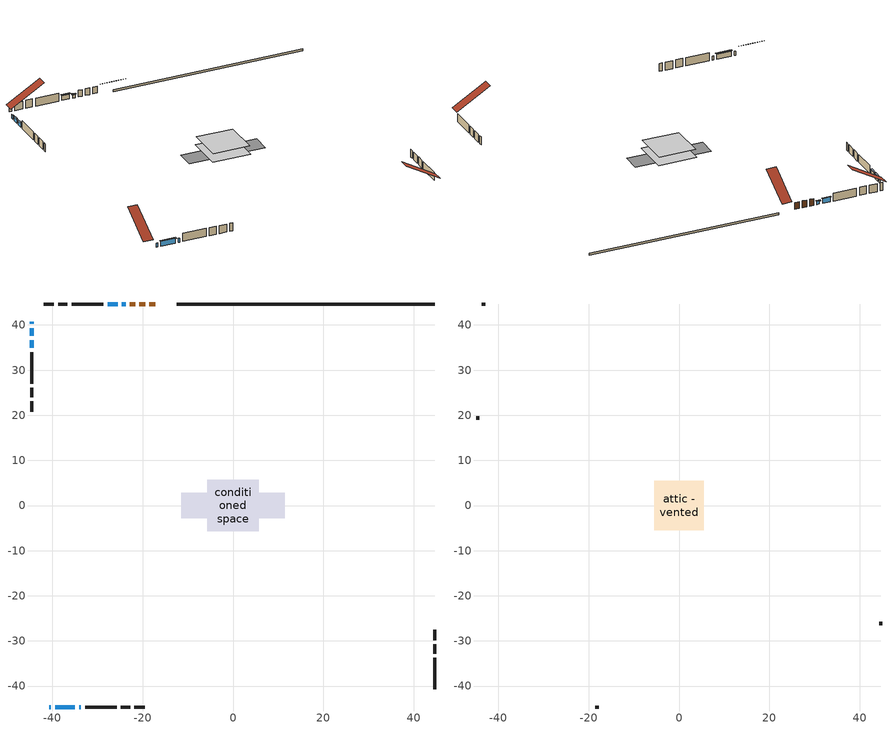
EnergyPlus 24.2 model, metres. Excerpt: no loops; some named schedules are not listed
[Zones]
conditioned space
 floor adiabatic (Floor2 construction): -5.71,-5.71 -5.71,5.71 5.71,5.71 5.71,-5.71 z0.61
 floor adiabatic (AdiabaticFloorConstruction): -5.69,-5.69 -5.69,5.69 5.69,5.69 5.69,-5.69 z0.61
 floor foundation (Slab1 construction): -11.41,-2.86 -11.41,2.86 11.41,2.86 11.41,-2.86 z0
 wall outside (AdiabaticWallConstruction 1): -17.25,44.65 -18.55,44.65 / -19.48,44.65 -20.78,44.65 / -21.71,44.65 -22.83,44.65 z0.61:2.64
 wall outside (AdiabaticWallConstruction): -40.77,-44.65 -40.36,-44.65 / -44.65,40.77 -44.65,40.22 / -34.11,-44.65 -33.7,-44.65 z0.61:1.83; -39.43,-44.65 -35.04,-44.65 / -25.54,44.65 -27.8,44.65 / -44.65,39.3 -44.65,37.59 / -44.65,36.66 -44.65,34.92 z0.61:2.07; -23.76,44.65 -24.62,44.65 z0.61:1.59
 wall outside (Wall1 construction): -28.73,44.65 -35.75,44.65 / -32.77,-44.65 -25.75,-44.65 / -44.65,33.99 -44.65,26.97 / 44.65,-40.77 44.65,-33.75 z0.61:3.05
 wall outside (Wall2 construction): -36.68,44.65 -38.75,44.65 / -24.82,-44.65 -22.76,-44.65 / -44.65,26.04 -44.65,23.98 / 44.65,-32.82 44.65,-30.75 z0.61:3.05
 wall outside (Wall3 construction): -39.67,44.65 -41.98,44.65 / -21.83,-44.65 -19.52,-44.65 / -44.65,23.05 -44.65,20.74 / 44.65,-29.82 44.65,-27.52 z0.61:3.05
 wall foundation (FoundationWall1 construction): 44.65,44.65 -12.44,44.65 z0:0.61
 window (WindowConstruction 6): -40.77,-44.65 -40.36,-44.65 z0.61:1.83
 window (WindowConstruction 4): -39.43,-44.65 -35.04,-44.65 z0.61:2.07
 window (WindowConstruction 5): -44.65,40.77 -44.65,40.23 z0.61:1.83
 window (WindowConstruction): -23.76,44.65 -24.62,44.65 z0.61:1.59
 window (WindowConstruction 1): -25.54,44.65 -27.8,44.65 z0.61:2.07
 window (WindowConstruction 2): -44.65,39.3 -44.65,37.59 z0.61:2.07
 window (WindowConstruction 3): -44.65,36.66 -44.65,34.92 z0.61:2.07
 window (WindowConstruction 7): -34.11,-44.65 -33.7,-44.65 z0.61:1.83
 door (Door): -17.25,44.65 -18.55,44.65 z0.61:2.64
 door (Door 1): -19.48,44.65 -20.78,44.65 z0.61:2.64
 door (Door 2): -21.71,44.65 -22.83,44.65 z0.61:2.64
 ceiling adiabatic (AdiabaticFloorConstruction): 5.69,-5.69 5.69,5.69 -5.69,5.69 -5.69,-5.69 z0.61
attic - vented
 floor to conditioned space (Floor1 construction Reversed): -5.48,-5.48 -5.48,5.48 5.48,5.48 5.48,-5.48 z3.05
 wall outside (Wall4 construction): -42.91,44.65 -43.72,44.65 / -18.59,-44.65 -17.78,-44.65 / -44.65,19.81 -44.65,19 / 44.65,-26.59 44.65,-25.78 z0.61:3.05
 roof outside (Roof1 construction): -16.32,44.65,3.05 -16.32,34.45,8.99 -13.37,34.45,8.99 -13.37,44.65,3.05; -41.7,-44.65,3.05 -41.7,-34.45,8.99 -44.65,-34.45,8.99 -44.65,-44.65,3.05; -44.65,41.7,3.05 -34.45,41.7,8.99 -34.45,44.65,8.99 -44.65,44.65,3.05; 44.65,-41.7,3.05 34.45,-41.7,8.99 34.45,-44.65,8.99 44.65,-44.65,3.05
shading: -34.84,-44.65 -39.63,-44.65 -39.63,-45.06 -34.84,-45.06 z2.27; -24.82,44.65 -23.56,44.65 -23.56,45.06 -24.82,45.06 z1.79; -28,44.65 -25.34,44.65 -25.34,45.06 -28,45.06 z2.27; -44.65,37.39 -44.65,39.5 -45.06,39.5 -45.06,37.39 z2.27; -44.65,34.72 -44.65,36.86 -45.06,36.86 -45.06,34.72 z2.27
[Building]
Building 1: Terrain=Suburbs
[Site:Location]
Mont Joli AP_QC: Latitude {deg}=48.61; Longitude {deg}=-68.21; Time Zone {hr}=-5; Elevation {m}=52; Keep Site Location Information=Yes
[Site:GroundTemperature:Shallow]
-0.843868, -3.04892, -3.2255, -2.1791, 2.02165, 6.20283, 9.82768, 12.1239, 12.319, 10.4514, 6.91898, 2.86606
[Site:WaterMainsTemperature]
Calculation Method=Schedule; Temperature Schedule=mains temperature schedule
[Material] Roughness=Rough; Thermal Absorptance=0.9
Name | Thickness {m} | Conductivity {W/m-K} | Density {kg/m3} | Specific Heat {J/kg-K} | Solar Absorptance | Visible Absorptance
asphalt or fiberglass shingles | 0.00635 | 0.162714 | 1121.4 | 1465.45 | 0.4 | 0.4
ceiling loosefill ins | 0.254 | 0.0480833 | 16.02 | 1046.75 | 0.7 | 0.7
ceiling stud and cavity | 0.1397 | 0.0997951 | 65.682 | 1177.47 | 0.7 | 0.7
concrete 4.0 in. | 0.1016 | 1.803125 | 2242.8 | 837.4 | 0.7 | 0.7
concrete 8.0 in. | 0.2032 | 1.803125 | 2242.8 | 837.4 | 0.7 | 0.7
door material | 0.04445 | 0.0451087 | 512.64 | 1214.23 | 0.7 | 0.7
exterior vertical ins | 0.0378777 | 0.029427 | 32.04 | 1214.23 | 0.7 | 0.7
floor covering | 0.0127 | 9.015625 | 54.468 | 1339.84 | 0.6 | 0.6
floor covering 1 | 0.0127 | 0.0433444 | 54.468 | 1339.84 | 0.6 | 0.6
floor rigid ins; wall rigid ins 1 | 0.512978 | 0.029427 | 32.04 | 1214.23 | 0.7 | 0.7
floor stud and cavity | 0.0889 | 0.340671 | 50.32683 | 1063.81 | 0.7 | 0.7
floor stud and cavity 1 | 0.1397 | 1.75129 | 37.0049 | 1207.88 | 0.7 | 0.7
furniture material conditioned space 1 | 0.1524 | 0.115458 | 640.8 | 1214.23 | 0.6 | 0.6
gypsum board | 0.0127 | 0.160291 | 801 | 837.4 | 0.6 | 0.6
gypsum board 1 | 0.0127 | 0.160291 | 801 | 837.4 | 0.7 | 0.7
osb sheathing 0.5 in. | 0.0127 | 0.115458 | 512.64 | 1214.23 | 0.7 | 0.7
osb sheathing 0.75 in. | 0.01905 | 0.115458 | 512.64 | 1214.23 | 0.7 | 0.7
wall rigid ins | 0.051816 | 0.029427 | 32.04 | 1214.23 | 0.7 | 0.7
wall stud and cavity | 0.1397 | 0.149696 | 139.0536 | 1170.24 | 0.7 | 0.7
wall stud and cavity 1 | 0.1397 | 0.131792 | 139.0536 | 1170.24 | 0.7 | 0.7
wall stud and cavity 2 | 0.1397 | 0.169167 | 139.0536 | 1170.24 | 0.7 | 0.7
wall stud and cavity 3 | 0.0889 | 6.9971 | 50.32683 | 1063.81 | 0.6 | 0.6
wall stud and cavity 4 | 0.0889 | 0.380278 | 52.3479 | 1209.89 | 0.7 | 0.7
wall stud and cavity 5 | 0.0889 | 0.391764 | 83.0341 | 1211.67 | 0.7 | 0.7
wood siding | 0.0254 | 0.102417 | 544.68 | 1172.36 | 0.4 | 0.4
wood siding 1 | 0.00254 | 0.102417 | 544.68 | 1172.36 | 0.4 | 0.4
wood siding 2; wood siding 3 | 0.0254 | 0.102417 | 544.68 | 1172.36 | 0.7 | 0.7
[WindowMaterial:SimpleGlazingSystem]
Name | U-Factor {W/m2-K} | Solar Heat Gain Coefficient
WindowMaterial | 2.96732 | 0.55
WindowMaterial 1 | 2.93098 | 0.61
WindowMaterial 2 | 2.949721 | 0.58
WindowMaterial 3 | 2.909975 | 0.64
WindowMaterial 4 | 2.90203 | 0.65
WindowMaterial 5 | 1.94528 | 0.41
WindowMaterial 6 | 6.93965 | 0.69
[Construction]
AdiabaticFloorConstruction: floor stud and cavity 1, floor rigid ins, osb sheathing 0.75 in., floor covering 1
AdiabaticWallConstruction: wood siding 2, wall rigid ins 1, wall stud and cavity 4, gypsum board
AdiabaticWallConstruction 1: wood siding 3, wall rigid ins 1, wall stud and cavity 4, gypsum board
Door; Door 1; Door 2: door material
Floor1 construction Reversed: gypsum board, ceiling stud and cavity, ceiling loosefill ins
Floor2 construction: floor stud and cavity, floor covering
FoundationWall1 construction: concrete 8.0 in., gypsum board 1
furniture construction conditioned space 1: furniture material conditioned space 1
PartitionWallConstruction: gypsum board, wall stud and cavity 5, gypsum board
Roof1 construction: asphalt or fiberglass shingles
Slab1 construction: concrete 4.0 in.
Wall1 construction: wood siding, wall rigid ins, osb sheathing 0.5 in., wall stud and cavity, gypsum board
Wall2 construction: wood siding, wall rigid ins, osb sheathing 0.5 in., wall stud and cavity 1, gypsum board
Wall3 construction: wood siding, wall rigid ins, osb sheathing 0.5 in., wall stud and cavity 2, gypsum board
Wall4 construction: wood siding 1, wall stud and cavity 3
WindowConstruction: WindowMaterial
WindowConstruction 1: WindowMaterial 1
WindowConstruction 2: WindowMaterial 2
WindowConstruction 3: WindowMaterial 3
WindowConstruction 4: WindowMaterial 4
WindowConstruction 5: WindowMaterial 5
WindowConstruction 6; WindowConstruction 7: WindowMaterial 6
[Zone] Multiplier=1; Part of Total Floor Area=Yes
Name | Volume {m3}
attic - vented | 110.821
conditioned space | 310.1
[Space]
Name | Zone | Volume {m3}
attic - vented 1 | attic - vented | 110.821
conditioned space 1 | conditioned space | 310.1
[ZoneInfiltration:EffectiveLeakageArea]
infil attic - vented 1: Zone or Space=attic - vented 1; Schedule=Always On Discrete; Effective Air Leakage Area {cm2}=4184.7; Stack Coefficient=0.000583078; Wind Coefficient=1.63149e-05
[ZoneMixing]
whole house fan mix: Zone or Space=attic - vented; Schedule=Always On Continuous; Design Flow Rate Calculation Method=Flow/Zone; Design Flow Rate {m3/s}=0; Source Zone or Space=conditioned space
[SurfaceProperty:ExposedFoundationPerimeter]
Slab1: Exposed Perimeter Calculation Method=TotalExposedPerimeter; Total Exposed Perimeter {m}=57.09
[InternalMass] Zone or ZoneList=conditioned space; Space or SpaceList=conditioned space 1
Name | Construction | Surface Area {m2}
furniture mass conditioned space 1 | furniture construction conditioned space 1 | 156.264
partition wall mass | PartitionWallConstruction | 260.13
[Lights]
interior lighting: Zone or ZoneList or Space or SpaceList=conditioned space 1; Schedule=interior lighting schedule; Design Level Calculation Method=LightingLevel; Lighting Level {W}=343.2; Return Air Fraction=0; Fraction Radiant=0.6; Fraction Visible=0.2; Fraction Replaceable=1
[People]
occupants: Zone or ZoneList or Space or SpaceList=conditioned space 1; Number of People Schedule=occupants schedule; Number of People Calculation Method=People; Number of People=3; Fraction Radiant=0.314171; Sensible Heat Fraction=0.56303; Activity Level Schedule=occupants activity schedule; Carbon Dioxide Generation Rate {m3/s-W}=0; Enable ASHRAE 55 Comfort Warnings=No; Mean Radiant Temperature Calculation Type=EnclosureAveraged
[ElectricEquipment] Zone or ZoneList or Space or SpaceList=conditioned space 1; Design Level Calculation Method=EquipmentLevel
Name | Schedule | Design Level {W} | Fraction Latent | Fraction Radiant | Fraction Lost
clothes dryer | clothes dryer schedule | 140.772 | 0.015 | 0.081 | 0.85
clothes washer | clothes washer schedule | 32.1985 | 0.03 | 0.162 | 0.7
cooking range | cooking range schedule | 215.147 | 0.08 | 0.432 | 0.2
dishwasher | dishwasher schedule | 66.8632 | 0.3 | 0.18 | 0.4
fridge | fridge schedule | 72.9452 | 0 | 0.6 | 0
mech vent bath fan 0 | mech vent bath fan 0 schedule | 50.2 | 0 | 0 | 1
mech vent house fan | mech vent house fan schedule | 0 | 0 | 0 | 1
mech vent house fan cfis | mech vent house fan cfis schedule | 0 | 0 | 0 | 0
mech vent range fan 0 | mech vent range fan 0 schedule | 57 | 0 | 0 | 1
misc plug loads | misc plug loads schedule | 494.7 | 0.045 | 0.513 | 0.1
whole house fan | Always On Discrete | 0 | 0 | 0 | 1
[OtherEquipment] Zone or ZoneList or Space or SpaceList=conditioned space 1; Design Level Calculation Method=EquipmentLevel
Name | Fuel Type | Schedule | Design Level {W} | Fraction Latent | Fraction Radiant | Fraction Lost
clothes dryer 1 | Electricity | clothes dryer schedule | 0 | 0.015 | 0.081 | 0.85
cooking range 1 | Electricity | cooking range schedule | 0 | 0.08 | 0.432 | 0.2
general water use latent | None | general water use schedule | 62.594 | 1 | 0 | 0
general water use sensible | None | general water use schedule | -61.6891 | 0 | 0.6 | 0
mech vent house fan latent load | None | Always On Discrete | 0 | 1 | 0 | 0
mech vent house fan sensible load | None | Always On Discrete | 0 | 0 | 0 | 0
water heater energy adjustment1 | Electricity | Always On Discrete | 0.01 | 0 | 0 | 1
[ZoneInfiltration:DesignFlowRate] Zone or ZoneList or Space or SpaceList=conditioned space 1; Schedule=Always On Discrete; Design Flow Rate Calculation Method=Flow/Zone; Design Flow Rate {m3/s}=0
infil flow; natural vent flow; whole house fan flow
[AvailabilityManager:Scheduled]
furnace airloop Availability Manager: Schedule=Always On Discrete
[Foundation:Kiva]
Foundation Kiva 1: Initial Indoor Air Temperature {C}=18; Wall Height Above Grade {m}=0.609996; Wall Depth Below Slab {m}=0.2032; Custom Block Material Name 1=exterior vertical ins; Custom Block Depth 1 {m}=0.609996; Custom Block X Position 1 {m}=0.2159; Custom Block Z Position 1 {m}=0
[Foundation:Kiva:Settings]
Soil Conductivity {W/m-K}=0.849921; Soil Density {kg/m3}=1842.3; Soil Specific Heat {J/kg-K}=418.7; Ground Solar Absorptivity=0.9; Ground Thermal Absorptivity=0.9; Ground Surface Roughness {m}=0.03; Far-Field Width {m}=40; Deep-Ground Boundary Condition=ZeroFlux; Deep-Ground Depth {m}=40; Minimum Cell Dimension {m}=0.2; Maximum Cell Growth Coefficient=3; Simulation Timestep=Timestep
[Exterior:Lights]
exterior lighting: Schedule=exterior lighting schedule; Design Level {W}=75.6
[EnergyManagementSystem:GlobalVariable]
furnace_airloop_Fan_RTF
infil_program_Qfan
infil_program_Qinf
natural_vent_program_Qnv
natural_vent_program_Qwhf
[EnergyManagementSystem:Sensor]
Name | Output:Variable or Output:Meter Index Key | Output:Variable or Output:Meter
airflow_gain | infil flow | Infiltration Sensible Heat Gain Energy
airflow_gain_1 | natural vent flow | Infiltration Sensible Heat Gain Energy
airflow_gain_2 | whole house fan flow | Infiltration Sensible Heat Gain Energy
airflow_loss | infil flow | Infiltration Sensible Heat Loss Energy
airflow_loss_1 | natural vent flow | Infiltration Sensible Heat Loss Energy
airflow_loss_2 | whole house fan flow | Infiltration Sensible Heat Loss Energy
clg_load_cond |  | Cooling:EnergyTransfer:Zone:CONDITIONED SPACE
clg_sp_s; clg_sp_s_1 | cooling setpoint | Schedule Value
clothes_dryer_exhaust_0_sch_s | clothes dryer exhaust 0 schedule | Schedule Value
cool_season | cooling season schedule | Schedule Value
htg_load_cond |  | Heating:EnergyTransfer:Zone:CONDITIONED SPACE
htg_sp_s; htg_sp_s_1 | heating setpoint | Schedule Value
ig_ee_conv | clothes dryer | Electric Equipment Convective Heating Energy
ig_ee_conv_2 | cooking range | Electric Equipment Convective Heating Energy
ig_ee_conv_4 | fridge | Electric Equipment Convective Heating Energy
ig_ee_conv_5 | misc plug loads | Electric Equipment Convective Heating Energy
ig_ee_conv_6 | whole house fan | Electric Equipment Convective Heating Energy
ig_ee_rad | clothes dryer | Electric Equipment Radiant Heating Energy
ig_ee_rad_2 | cooking range | Electric Equipment Radiant Heating Energy
ig_ee_rad_4 | fridge | Electric Equipment Radiant Heating Energy
ig_ee_rad_5 | misc plug loads | Electric Equipment Radiant Heating Energy
ig_ee_rad_6 | whole house fan | Electric Equipment Radiant Heating Energy
ig_lgt_conv | interior lighting | Lights Convective Heating Energy
ig_lgt_rad | interior lighting | Lights Radiant Heating Energy
ig_lgt_vis | interior lighting | Lights Visible Radiation Heating Energy
ig_oe_conv | clothes dryer 1 | Other Equipment Convective Heating Energy
ig_oe_conv_1 | cooking range 1 | Other Equipment Convective Heating Energy
ig_oe_conv_2 | general water use latent | Other Equipment Convective Heating Energy
ig_oe_conv_3 | general water use sensible | Other Equipment Convective Heating Energy
ig_oe_conv_4 | water heater energy adjustment1 | Other Equipment Convective Heating Energy
ig_oe_rad | clothes dryer 1 | Other Equipment Radiant Heating Energy
ig_oe_rad_1 | cooking range 1 | Other Equipment Radiant Heating Energy
ig_oe_rad_2 | general water use latent | Other Equipment Radiant Heating Energy
ig_oe_rad_3 | general water use sensible | Other Equipment Radiant Heating Energy
ig_oe_rad_4 | water heater energy adjustment1 | Other Equipment Radiant Heating Energy
ig_ppl_conv | occupants | People Convective Heating Energy
ig_ppl_rad | occupants | People Radiant Heating Energy
im_conv | furniture mass conditioned space 1 | Surface Inside Face Convection Heat Gain Energy
im_conv_1 | partition wall mass | Surface Inside Face Convection Heat Gain Energy
im_ig | furniture mass conditioned space 1 | Surface Inside Face Internal Gains Radiation Heat Gain Energy
im_ig_1 | partition wall mass | Surface Inside Face Internal Gains Radiation Heat Gain Energy
im_lgt | furniture mass conditioned space 1 | Surface Inside Face Lights Radiation Heat Gain Energy
im_lgt_1 | partition wall mass | Surface Inside Face Lights Radiation Heat Gain Energy
im_sol | furniture mass conditioned space 1 | Surface Inside Face Solar Radiation Heat Gain Energy
im_sol_1 | partition wall mass | Surface Inside Face Solar Radiation Heat Gain Energy
im_surf | furniture mass conditioned space 1 | Surface Inside Face Net Surface Thermal Radiation Heat Gain Energy
im_surf_1 | partition wall mass | Surface Inside Face Net Surface Thermal Radiation Heat Gain Energy
mech_vent_bath_fan_0_sch_s | mech vent bath fan 0 schedule | Schedule Value
mech_vent_range_fan_0_sch_s | mech vent range fan 0 schedule | Schedule Value
mv_conv | mech vent bath fan 0 | Electric Equipment Convective Heating Energy
mv_conv_1 | mech vent house fan | Electric Equipment Convective Heating Energy
mv_conv_2 | mech vent house fan cfis | Electric Equipment Convective Heating Energy
mv_conv_3 | mech vent range fan 0 | Electric Equipment Convective Heating Energy
mv_conv_4 | mech vent house fan latent load | Other Equipment Convective Heating Energy
mv_conv_5 | mech vent house fan sensible load | Other Equipment Convective Heating Energy
mv_rad | mech vent bath fan 0 | Electric Equipment Radiant Heating Energy
mv_rad_1 | mech vent house fan | Electric Equipment Radiant Heating Energy
mv_rad_2 | mech vent house fan cfis | Electric Equipment Radiant Heating Energy
mv_rad_3 | mech vent range fan 0 | Electric Equipment Radiant Heating Energy
mv_rad_4 | mech vent house fan latent load | Other Equipment Radiant Heating Energy
mv_rad_5 | mech vent house fan sensible load | Other Equipment Radiant Heating Energy
natural_vent_s | natural vent schedule | Schedule Value
out_pb_s |  | Site Outdoor Air Barometric Pressure
out_wt_s |  | Site Outdoor Air Humidity Ratio
site_vw_s |  | Site Wind Speed
ss_back_out | Window1 | Surface Window Shortwave from Zone Back Out Window Heat Transfer Rate
ss_back_out_1 | Window11 | Surface Window Shortwave from Zone Back Out Window Heat Transfer Rate
ss_back_out_2 | Window13 | Surface Window Shortwave from Zone Back Out Window Heat Transfer Rate
ss_back_out_3 | Window3 | Surface Window Shortwave from Zone Back Out Window Heat Transfer Rate
ss_back_out_4 | Window4 | Surface Window Shortwave from Zone Back Out Window Heat Transfer Rate
ss_back_out_5 | Window6 | Surface Window Shortwave from Zone Back Out Window Heat Transfer Rate
ss_back_out_6 | Window8 | Surface Window Shortwave from Zone Back Out Window Heat Transfer Rate
ss_back_out_7 | Window9 | Surface Window Shortwave from Zone Back Out Window Heat Transfer Rate
ss_conv | Door1 | Surface Inside Face Convection Heat Gain Energy
ss_conv_1 | Door2 | Surface Inside Face Convection Heat Gain Energy
ss_conv_10 | Window9 | Surface Inside Face Convection Heat Gain Energy
ss_conv_2 | Door3 | Surface Inside Face Convection Heat Gain Energy
ss_conv_3 | Window1 | Surface Inside Face Convection Heat Gain Energy
ss_conv_4 | Window11 | Surface Inside Face Convection Heat Gain Energy
ss_conv_5 | Window13 | Surface Inside Face Convection Heat Gain Energy
ss_conv_6 | Window3 | Surface Inside Face Convection Heat Gain Energy
ss_conv_7 | Window4 | Surface Inside Face Convection Heat Gain Energy
ss_conv_8 | Window6 | Surface Inside Face Convection Heat Gain Energy
ss_conv_9 | Window8 | Surface Inside Face Convection Heat Gain Energy
ss_ig | Door1 | Surface Inside Face Internal Gains Radiation Heat Gain Energy
ss_ig_1 | Door2 | Surface Inside Face Internal Gains Radiation Heat Gain Energy
ss_ig_10 | Window9 | Surface Inside Face Internal Gains Radiation Heat Gain Energy
ss_ig_2 | Door3 | Surface Inside Face Internal Gains Radiation Heat Gain Energy
ss_ig_3 | Window1 | Surface Inside Face Internal Gains Radiation Heat Gain Energy
ss_ig_4 | Window11 | Surface Inside Face Internal Gains Radiation Heat Gain Energy
ss_ig_5 | Window13 | Surface Inside Face Internal Gains Radiation Heat Gain Energy
ss_ig_6 | Window3 | Surface Inside Face Internal Gains Radiation Heat Gain Energy
ss_ig_7 | Window4 | Surface Inside Face Internal Gains Radiation Heat Gain Energy
ss_ig_8 | Window6 | Surface Inside Face Internal Gains Radiation Heat Gain Energy
ss_ig_9 | Window8 | Surface Inside Face Internal Gains Radiation Heat Gain Energy
ss_lgt | Door1 | Surface Inside Face Lights Radiation Heat Gain Energy
ss_lgt_1 | Door2 | Surface Inside Face Lights Radiation Heat Gain Energy
ss_lgt_2 | Door3 | Surface Inside Face Lights Radiation Heat Gain Energy
ss_sol | Door1 | Surface Inside Face Solar Radiation Heat Gain Energy
ss_sol_1 | Door2 | Surface Inside Face Solar Radiation Heat Gain Energy
ss_sol_2 | Door3 | Surface Inside Face Solar Radiation Heat Gain Energy
ss_surf | Door1 | Surface Inside Face Net Surface Thermal Radiation Heat Gain Energy
ss_surf_1 | Door2 | Surface Inside Face Net Surface Thermal Radiation Heat Gain Energy
ss_surf_10 | Window9 | Surface Inside Face Net Surface Thermal Radiation Heat Gain Energy
ss_surf_2 | Door3 | Surface Inside Face Net Surface Thermal Radiation Heat Gain Energy
ss_surf_3 | Window1 | Surface Inside Face Net Surface Thermal Radiation Heat Gain Energy
ss_surf_4 | Window11 | Surface Inside Face Net Surface Thermal Radiation Heat Gain Energy
ss_surf_5 | Window13 | Surface Inside Face Net Surface Thermal Radiation Heat Gain Energy
ss_surf_6 | Window3 | Surface Inside Face Net Surface Thermal Radiation Heat Gain Energy
ss_surf_7 | Window4 | Surface Inside Face Net Surface Thermal Radiation Heat Gain Energy
ss_surf_8 | Window6 | Surface Inside Face Net Surface Thermal Radiation Heat Gain Energy
ss_surf_9 | Window8 | Surface Inside Face Net Surface Thermal Radiation Heat Gain Energy
ss_trans_in | Window1 | Surface Window Transmitted Solar Radiation Rate
ss_trans_in_1 | Window11 | Surface Window Transmitted Solar Radiation Rate
ss_trans_in_2 | Window13 | Surface Window Transmitted Solar Radiation Rate
ss_trans_in_3 | Window3 | Surface Window Transmitted Solar Radiation Rate
ss_trans_in_4 | Window4 | Surface Window Transmitted Solar Radiation Rate
ss_trans_in_5 | Window6 | Surface Window Transmitted Solar Radiation Rate
ss_trans_in_6 | Window8 | Surface Window Transmitted Solar Radiation Rate
ss_trans_in_7 | Window9 | Surface Window Transmitted Solar Radiation Rate
ss_trans_out | Window1 | Surface Inside Face Initial Transmitted Diffuse Transmitted Out Window Solar Radiation Rate
ss_trans_out_1 | Window11 | Surface Inside Face Initial Transmitted Diffuse Transmitted Out Window Solar Radiation Rate
ss_trans_out_2 | Window13 | Surface Inside Face Initial Transmitted Diffuse Transmitted Out Window Solar Radiation Rate
ss_trans_out_3 | Window3 | Surface Inside Face Initial Transmitted Diffuse Transmitted Out Window Solar Radiation Rate
ss_trans_out_4 | Window4 | Surface Inside Face Initial Transmitted Diffuse Transmitted Out Window Solar Radiation Rate
ss_trans_out_5 | Window6 | Surface Inside Face Initial Transmitted Diffuse Transmitted Out Window Solar Radiation Rate
ss_trans_out_6 | Window8 | Surface Inside Face Initial Transmitted Diffuse Transmitted Out Window Solar Radiation Rate
ss_trans_out_7 | Window9 | Surface Inside Face Initial Transmitted Diffuse Transmitted Out Window Solar Radiation Rate
s_conv | Floor1 | Surface Inside Face Convection Heat Gain Energy
s_conv_1 | Floor2 | Surface Inside Face Convection Heat Gain Energy
s_conv_10 | Wall2:0 | Surface Inside Face Convection Heat Gain Energy
s_conv_11 | Wall2:180 | Surface Inside Face Convection Heat Gain Energy
s_conv_12 | Wall2:270 | Surface Inside Face Convection Heat Gain Energy
s_conv_13 | Wall2:90 | Surface Inside Face Convection Heat Gain Energy
s_conv_14 | Wall3:0 | Surface Inside Face Convection Heat Gain Energy
s_conv_15 | Wall3:180 | Surface Inside Face Convection Heat Gain Energy
s_conv_16 | Wall3:270 | Surface Inside Face Convection Heat Gain Energy
s_conv_17 | Wall3:90 | Surface Inside Face Convection Heat Gain Energy
s_conv_2 | FoundationWall1 | Surface Inside Face Convection Heat Gain Energy
s_conv_3 | inferred conditioned ceiling | Surface Inside Face Convection Heat Gain Energy
s_conv_4 | inferred conditioned floor | Surface Inside Face Convection Heat Gain Energy
s_conv_5 | Slab1 | Surface Inside Face Convection Heat Gain Energy
s_conv_6 | Wall1:0 | Surface Inside Face Convection Heat Gain Energy
s_conv_7 | Wall1:180 | Surface Inside Face Convection Heat Gain Energy
s_conv_8 | Wall1:270 | Surface Inside Face Convection Heat Gain Energy
s_conv_9 | Wall1:90 | Surface Inside Face Convection Heat Gain Energy
s_ig | Floor1 | Surface Inside Face Internal Gains Radiation Heat Gain Energy
s_ig_1 | Floor2 | Surface Inside Face Internal Gains Radiation Heat Gain Energy
s_ig_10 | Wall2:0 | Surface Inside Face Internal Gains Radiation Heat Gain Energy
s_ig_11 | Wall2:180 | Surface Inside Face Internal Gains Radiation Heat Gain Energy
s_ig_12 | Wall2:270 | Surface Inside Face Internal Gains Radiation Heat Gain Energy
s_ig_13 | Wall2:90 | Surface Inside Face Internal Gains Radiation Heat Gain Energy
s_ig_14 | Wall3:0 | Surface Inside Face Internal Gains Radiation Heat Gain Energy
s_ig_15 | Wall3:180 | Surface Inside Face Internal Gains Radiation Heat Gain Energy
s_ig_16 | Wall3:270 | Surface Inside Face Internal Gains Radiation Heat Gain Energy
s_ig_17 | Wall3:90 | Surface Inside Face Internal Gains Radiation Heat Gain Energy
s_ig_2 | FoundationWall1 | Surface Inside Face Internal Gains Radiation Heat Gain Energy
s_ig_3 | inferred conditioned ceiling | Surface Inside Face Internal Gains Radiation Heat Gain Energy
